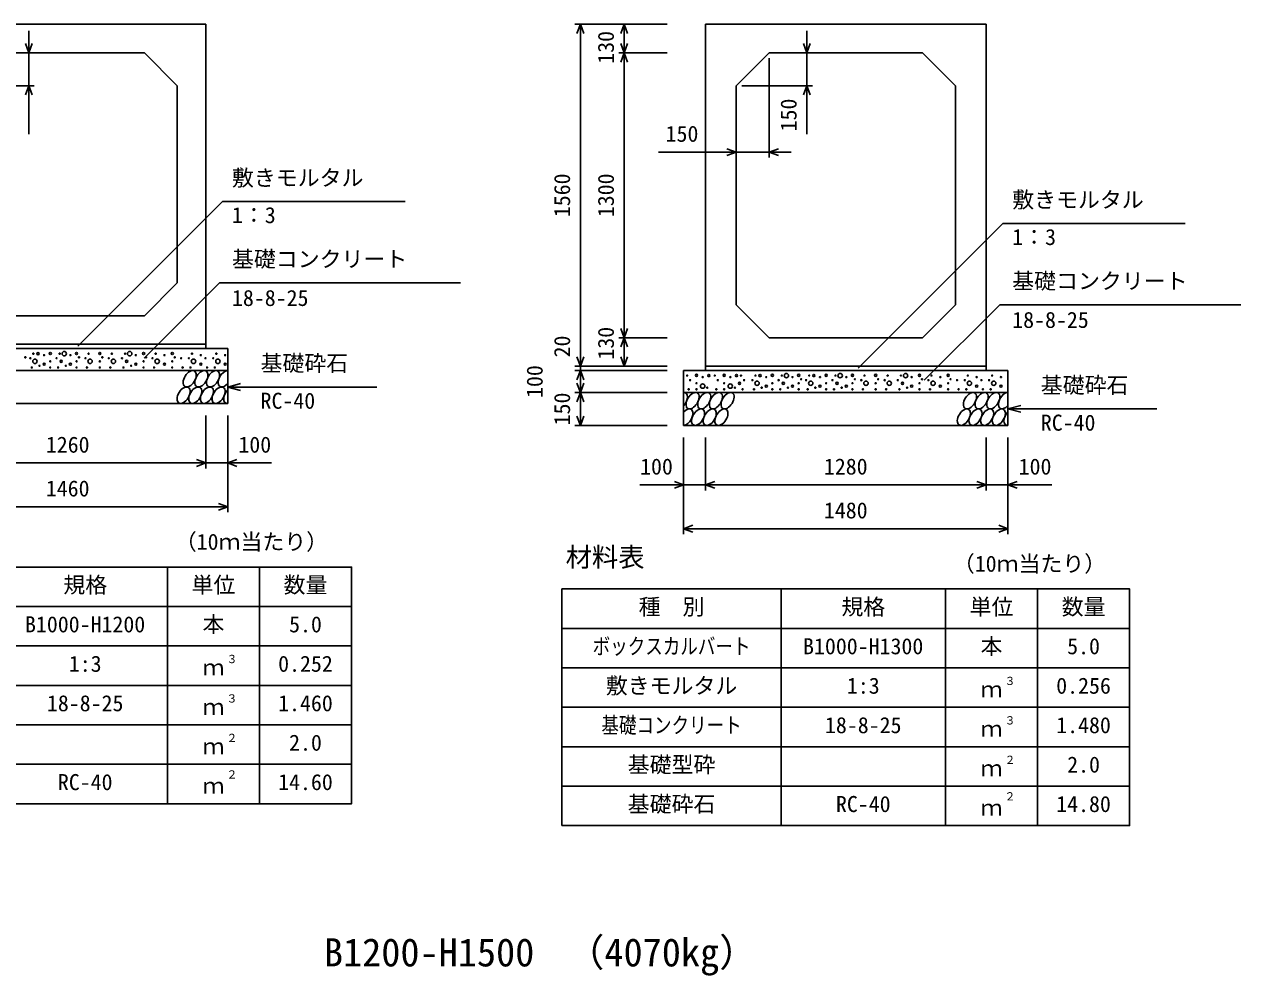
# Model space of a CAD drawing. Units: millimetres, scale not verified. Extents: x -50400 to 50400, y -17820 to 17820.
# Drawn here: x 35662 to 41212, y 4731 to 9072 of the extents above; entities that cross this region are included whole.
import ezdxf
from ezdxf.enums import TextEntityAlignment as Align

# ---------------------------------------------------------------- set-up
doc = ezdxf.new("R2010")
doc.units = ezdxf.units.MM
doc.header["$LTSCALE"] = 60
for name, color, linetype, lineweight in [('0-0_DIM', 7, 'Continuous', 25), ('0-2_HATCH', 6, 'Continuous', 25), ('0-3_HYO', 3, 'Continuous', 25), ('0-4_HYO2', 4, 'Continuous', 25), ('0-5_OUTLINE', 3, 'Continuous', 25), ('0-7_TXT', 7, 'Continuous', 25)]:
    doc.layers.add(name, color=color, linetype=linetype, lineweight=lineweight)
doc.styles.add('ＭＳ ゴシック', font='')
doc.styles.get('ＭＳ ゴシック').set_extended_font_data('MS Gothic')

msp = doc.modelspace()

# ---------------------------------------------------------------- linework, layer by layer
at = {"layer": '0-0_DIM'}
for p, q in [((38173.88, 9071.89), (38594.98, 9071.89)), ((38198.88, 7511.89), (38198.88, 9071.89)), ((38398.88, 9071.89), (38398.88, 8941.89)), ((35682.46, 9041.89), (35682.46, 8941.89)), ((39232.46, 9041.89), (39232.46, 8941.89)), ((35682.46, 8791.89), (35682.46, 8941.89)), ((38373.88, 8941.89), (38594.98, 8941.89)), ((38398.88, 8941.89), (38398.88, 7641.89)), ((39232.46, 8791.89), (39232.46, 8941.89)), ((39059.98, 8916.89), (39059.98, 8463.87)), ((35384.98, 8791.89), (35707.46, 8791.89)), ((35682.46, 8791.89), (35682.46, 8571.01)), ((38934.98, 8791.89), (39257.46, 8791.89)), ((39232.46, 8791.89), (39232.46, 8571.01)), ((38555.88, 8488.87), (38909.98, 8488.87)), ((39059.98, 8488.87), (38909.98, 8488.87)), ((39059.98, 8488.87), (39159.98, 8488.87)), ((35906.2, 7602.55), (36566.48, 8262.83)), ((37398.89, 8262.83), (36566.48, 8262.83)), ((39466.2, 7502.55), (40126.48, 8162.83)), ((40958.89, 8162.83), (40126.48, 8162.83)), ((36208.01, 7548.16), (36552.07, 7892.22)), ((37651.62, 7892.22), (36552.07, 7892.22)), ((39768.01, 7448.16), (40112.07, 7792.22)), ((41211.62, 7792.22), (40112.07, 7792.22)), ((38373.88, 7641.89), (38594.98, 7641.89)), ((38398.88, 7511.89), (38398.88, 7641.89)), ((38173.88, 7511.89), (38594.98, 7511.89)), ((38198.88, 7511.89), (38198.88, 7491.89)), ((38173.88, 7491.89), (38594.98, 7491.89)), ((38198.88, 7491.89), (38198.88, 7391.89)), ((36589.98, 7416.89), (36647.94, 7432.42)), ((37269.79, 7416.89), (36589.98, 7416.89)), ((36589.98, 7416.89), (36647.94, 7401.36)), ((38173.88, 7391.89), (38594.98, 7391.89)), ((38198.88, 7391.89), (38198.88, 7241.89)), ((40149.98, 7316.89), (40207.94, 7332.42)), ((36489.98, 7045.28), (36489.98, 7286.89)), ((36489.98, 7045.28), (36489.98, 7286.89)), ((36589.98, 6845.28), (36589.98, 7286.89)), ((40829.79, 7316.89), (40149.98, 7316.89)), ((40149.98, 7316.89), (40207.94, 7301.36)), ((38173.88, 7241.89), (38594.98, 7241.89)), ((38669.98, 6745.28), (38669.98, 7186.89)), ((38769.98, 6945.28), (38769.98, 7186.89)), ((40049.98, 6945.28), (40049.98, 7186.89)), ((40049.98, 6945.28), (40049.98, 7186.89)), ((40149.98, 6745.28), (40149.98, 7186.89)), ((36489.98, 7070.28), (35229.98, 7070.28)), ((36589.98, 7070.28), (36489.98, 7070.28)), ((36789.53, 7070.28), (36589.98, 7070.28)), ((38470.44, 6970.28), (38669.98, 6970.28)), ((38769.98, 6970.28), (38669.98, 6970.28)), ((40049.98, 6970.28), (38769.98, 6970.28)), ((40149.98, 6970.28), (40049.98, 6970.28)), ((40349.53, 6970.28), (40149.98, 6970.28)), ((36589.98, 6870.28), (35129.98, 6870.28)), ((40149.98, 6770.28), (38669.98, 6770.28))]:
    msp.add_line(p, q, dxfattribs=at)
for points in [[(38214.27, 9029.6), (38198.88, 9071.89), (38183.49, 9029.6)], [(38414.27, 9029.6), (38398.88, 9071.89), (38383.49, 9029.6)], [(35697.85, 8984.17), (35682.46, 8941.89), (35667.07, 8984.17)], [(38414.27, 8984.17), (38398.88, 8941.89), (38383.49, 8984.17)], [(38414.27, 8899.6), (38398.88, 8941.89), (38383.49, 8899.6)], [(39247.85, 8984.17), (39232.46, 8941.89), (39217.07, 8984.17)], [(35697.85, 8749.6), (35682.46, 8791.89), (35667.07, 8749.6)], [(39247.85, 8749.6), (39232.46, 8791.89), (39217.07, 8749.6)], [(38867.7, 8504.26), (38909.98, 8488.87), (38867.7, 8473.48)], [(39102.27, 8504.26), (39059.98, 8488.87), (39102.27, 8473.48)], [(38414.27, 7684.17), (38398.88, 7641.89), (38383.49, 7684.17)], [(38414.27, 7599.6), (38398.88, 7641.89), (38383.49, 7599.6)], [(38214.27, 7554.17), (38198.88, 7511.89), (38183.49, 7554.17)], [(38414.27, 7554.17), (38398.88, 7511.89), (38383.49, 7554.17)], [(38214.27, 7449.6), (38198.88, 7491.89), (38183.49, 7449.6)], [(38214.27, 7434.17), (38198.88, 7391.89), (38183.49, 7434.17)], [(38214.27, 7349.6), (38198.88, 7391.89), (38183.49, 7349.6)], [(38214.27, 7284.17), (38198.88, 7241.89), (38183.49, 7284.17)], [(36447.7, 7085.67), (36489.98, 7070.28), (36447.7, 7054.88)], [(36632.27, 7085.67), (36589.98, 7070.28), (36632.27, 7054.88)], [(38627.7, 6985.67), (38669.98, 6970.28), (38627.7, 6954.88)], [(38812.27, 6985.67), (38769.98, 6970.28), (38812.27, 6954.88)], [(40007.7, 6985.67), (40049.98, 6970.28), (40007.7, 6954.88)], [(40192.27, 6985.67), (40149.98, 6970.28), (40192.27, 6954.88)], [(36547.7, 6885.67), (36589.98, 6870.28), (36547.7, 6854.88)], [(38712.27, 6785.67), (38669.98, 6770.28), (38712.27, 6754.88)], [(40107.7, 6785.67), (40149.98, 6770.28), (40107.7, 6754.88)]]:
    msp.add_lwpolyline(points, dxfattribs=at)
at = {"layer": '0-2_HATCH'}
for centre, radius in [((35666.35, 7552.37), 2.5), ((35689.11, 7548.05), 2.5), ((35703.13, 7569.07), 2.5), ((35724.16, 7569.07), 5), ((35752.2, 7562.06), 2.5), ((35780.24, 7569.94), 5), ((35809.11, 7548.05), 2.5), ((35823.13, 7569.07), 2.5), ((35844.16, 7569.07), 10), ((35872.2, 7562.06), 2.5), ((35900.24, 7569.94), 5), ((35911.58, 7552.37), 2.5), ((35941.04, 7548.05), 2.5), ((35955.06, 7569.07), 2.5), ((36006.34, 7569.94), 5), ((36017.68, 7552.37), 2.5), ((36047.14, 7548.05), 2.5), ((36061.16, 7569.07), 2.5), ((36107.54, 7548.05), 2.5), ((36121.56, 7569.07), 2.5), ((36142.59, 7569.07), 10), ((36170.63, 7562.06), 2.5), ((36206.17, 7569.94), 5), ((36217.51, 7552.37), 2.5), ((36246.97, 7548.05), 2.5), ((36260.98, 7569.07), 2.5), ((36301.27, 7562.06), 2.5), ((36336.8, 7569.94), 5), ((36348.14, 7552.37), 2.5), ((36377.6, 7548.05), 2.5), ((36412.86, 7548.05), 2.5), ((36426.88, 7569.07), 2.5), ((36467.16, 7562.06), 2.5), ((36488.67, 7548.05), 2.5), ((36523.92, 7548.05), 2.5), ((36537.94, 7569.07), 2.5), ((36578.22, 7562.06), 2.5), ((35696.12, 7506.04), 2.5), ((35710.14, 7534.05), 10), ((35731.17, 7513.91), 2.5), ((35752.2, 7520.92), 5), ((35780.24, 7534.05), 2.5), ((35780.24, 7506.04), 2.5), ((35816.12, 7506.04), 2.5), ((35830.14, 7534.05), 5), ((35851.17, 7513.91), 2.5), ((35872.2, 7520.92), 5), ((35900.24, 7534.05), 2.5), ((35900.24, 7506.04), 2.5), ((35948.05, 7506.04), 2.5), ((35962.07, 7534.05), 10), ((36006.34, 7534.05), 2.5), ((36006.34, 7506.04), 2.5), ((36054.15, 7506.04), 2.5), ((36068.17, 7534.05), 10), ((36114.55, 7506.04), 2.5), ((36128.57, 7534.05), 5), ((36149.6, 7513.91), 2.5), ((36170.63, 7520.92), 5), ((36206.17, 7534.05), 2.5), ((36206.17, 7506.04), 2.5), ((36253.98, 7506.04), 2.5), ((36268, 7534.05), 10), ((36301.27, 7520.92), 5), ((36336.8, 7534.05), 2.5), ((36336.8, 7506.04), 2.5), ((36384.61, 7506.04), 2.5), ((36419.87, 7506.04), 2.5), ((36433.89, 7534.05), 10), ((36467.16, 7520.92), 5), ((36495.68, 7506.04), 2.5), ((36530.93, 7506.04), 2.5), ((36544.95, 7534.05), 10), ((36578.22, 7520.92), 5), ((38685.95, 7469.07), 2.5), ((38699.97, 7448.05), 2.5), ((38728.84, 7469.94), 5), ((38756.88, 7462.06), 2.5), ((38784.92, 7469.07), 5), ((38812.05, 7469.07), 2.5), ((38826.07, 7448.05), 2.5), ((38854.95, 7469.94), 5), ((38882.99, 7462.06), 2.5), ((38911.02, 7469.07), 5), ((38925.04, 7434.05), 5), ((38932.05, 7469.07), 2.5), ((38946.07, 7448.05), 2.5), ((38983.89, 7448.05), 2.5), ((39004.92, 7434.05), 10), ((38997.91, 7469.07), 2.5), ((39018.94, 7469.07), 5), ((39046.98, 7462.06), 2.5), ((39075.01, 7469.94), 5), ((39103.89, 7448.05), 2.5), ((39117.91, 7469.07), 2.5), ((39124.92, 7434.05), 5), ((39138.94, 7469.07), 10), ((39166.98, 7462.06), 2.5), ((39195.01, 7469.94), 5), ((39206.35, 7452.37), 2.5), ((39229.11, 7448.05), 2.5), ((39250.14, 7434.05), 10), ((39243.13, 7469.07), 2.5), ((39264.16, 7469.07), 5), ((39292.2, 7462.06), 2.5), ((39320.24, 7469.94), 5), ((39349.11, 7448.05), 2.5), ((39363.13, 7469.07), 2.5), ((39370.14, 7434.05), 5), ((39384.16, 7469.07), 10), ((39412.2, 7462.06), 2.5), ((39440.24, 7469.94), 5), ((39451.58, 7452.37), 2.5), ((39481.04, 7448.05), 2.5), ((39502.07, 7434.05), 10), ((39495.06, 7469.07), 2.5), ((39546.34, 7469.94), 5), ((39557.68, 7452.37), 2.5), ((39587.14, 7448.05), 2.5), ((39608.17, 7434.05), 10), ((39601.16, 7469.07), 2.5), ((39647.54, 7448.05), 2.5), ((39661.56, 7469.07), 2.5), ((39668.57, 7434.05), 5), ((39682.59, 7469.07), 10), ((39710.63, 7462.06), 2.5), ((39746.17, 7469.94), 5), ((39757.51, 7452.37), 2.5), ((39786.97, 7448.05), 2.5), ((39808, 7434.05), 10), ((39800.98, 7469.07), 2.5), ((39841.27, 7462.06), 2.5), ((39876.8, 7469.94), 5), ((39888.14, 7452.37), 2.5), ((39917.6, 7448.05), 2.5), ((39952.86, 7448.05), 2.5), ((39973.89, 7434.05), 10), ((39966.88, 7469.07), 2.5), ((40007.16, 7462.06), 2.5), ((40028.67, 7448.05), 2.5), ((40063.92, 7448.05), 2.5), ((40084.95, 7434.05), 10), ((40077.94, 7469.07), 2.5), ((40118.22, 7462.06), 2.5), ((38692.96, 7406.04), 2.5), ((38728.84, 7434.05), 2.5), ((38728.84, 7406.04), 2.5), ((38756.88, 7420.92), 10), ((38777.91, 7413.91), 2.5), ((38819.06, 7406.04), 2.5), ((38854.95, 7434.05), 2.5), ((38854.95, 7406.04), 2.5), ((38882.99, 7420.92), 10), ((38904.01, 7413.91), 2.5), ((38939.06, 7406.04), 2.5), ((38990.9, 7406.04), 2.5), ((39025.95, 7413.91), 2.5), ((39046.98, 7420.92), 5), ((39075.01, 7434.05), 2.5), ((39075.01, 7406.04), 2.5), ((39110.9, 7406.04), 2.5), ((39145.95, 7413.91), 2.5), ((39166.98, 7420.92), 5), ((39195.01, 7434.05), 2.5), ((39195.01, 7406.04), 2.5), ((39236.12, 7406.04), 2.5), ((39271.17, 7413.91), 2.5), ((39292.2, 7420.92), 5), ((39320.24, 7434.05), 2.5), ((39320.24, 7406.04), 2.5), ((39356.12, 7406.04), 2.5), ((39391.17, 7413.91), 2.5), ((39412.2, 7420.92), 5), ((39440.24, 7434.05), 2.5), ((39440.24, 7406.04), 2.5), ((39488.05, 7406.04), 2.5), ((39546.34, 7434.05), 2.5), ((39546.34, 7406.04), 2.5), ((39594.15, 7406.04), 2.5), ((39654.55, 7406.04), 2.5), ((39689.6, 7413.91), 2.5), ((39710.63, 7420.92), 5), ((39746.17, 7434.05), 2.5), ((39746.17, 7406.04), 2.5), ((39793.98, 7406.04), 2.5), ((39841.27, 7420.92), 5), ((39876.8, 7434.05), 2.5), ((39876.8, 7406.04), 2.5), ((39924.61, 7406.04), 2.5), ((39959.87, 7406.04), 2.5), ((40007.16, 7420.92), 5), ((40035.68, 7406.04), 2.5), ((40070.93, 7406.04), 2.5), ((40118.22, 7420.92), 5)]:
    msp.add_circle(centre, radius, dxfattribs=at)
for centre in [(36416.5, 7454.37), (36469.71, 7454.37), (36522.91, 7454.37), (36388.61, 7379.38), (36441.82, 7379.38), (36495.03, 7379.38), (36548.23, 7379.38), (38710.83, 7354.37), (38764.03, 7354.37), (38817.24, 7354.37), (38870.45, 7354.37), (39976.5, 7354.37), (40029.71, 7354.37), (40082.91, 7354.37), (38736.15, 7279.38), (38789.35, 7279.38), (38842.56, 7279.38), (39948.61, 7279.38), (40001.82, 7279.38), (40055.03, 7279.38), (40108.23, 7279.38)]:
    msp.add_ellipse(centre, major_axis=(21.81, 35.31), ratio=0.5792, dxfattribs=at)
for centre, start_param, end_param in [((36576.12, 7454.37), 0.3357715, 4.4411806), ((36601.44, 7379.38), 1.2110787, 3.5658734), ((38657.62, 7354.37), 4.385593, 6.6745444), ((40136.12, 7354.37), 0.3357715, 4.4411806), ((38682.94, 7279.38), 3.5111464, 7.548991), ((40161.44, 7279.38), 1.2110787, 3.5658734)]:
    msp.add_ellipse(centre, major_axis=(21.81, 35.31), ratio=0.5792, start_param=start_param, end_param=end_param, dxfattribs=at)
at = {"layer": '0-3_HYO'}
for p, q in [((36314.98, 6595.28), (36314.98, 5515.28)), ((36734.98, 6595.28), (36734.98, 5515.28)), ((39114.98, 6495.28), (39114.98, 5415.28)), ((39864.98, 6495.28), (39864.98, 5415.28)), ((40284.98, 6495.28), (40284.98, 5415.28)), ((34564.98, 6415.28), (37154.98, 6415.28)), ((38114.98, 6315.28), (40704.98, 6315.28))]:
    msp.add_line(p, q, dxfattribs=at)
for points in [[(34564.98, 5515.28), (37154.98, 5515.28), (37154.98, 6595.28), (34564.98, 6595.28)], [(38114.98, 5415.28), (40704.98, 5415.28), (40704.98, 6495.28), (38114.98, 6495.28)]]:
    msp.add_lwpolyline(points, close=True, dxfattribs=at)
at = {"layer": '0-4_HYO2'}
for p, q in [((34564.98, 6235.28), (37154.98, 6235.28)), ((38114.98, 6135.28), (40704.98, 6135.28)), ((34564.98, 6055.28), (37154.98, 6055.28)), ((38114.98, 5955.28), (40704.98, 5955.28)), ((34564.98, 5875.28), (37154.98, 5875.28)), ((38114.98, 5775.28), (40704.98, 5775.28)), ((34564.98, 5695.28), (37154.98, 5695.28)), ((38114.98, 5595.28), (40704.98, 5595.28))]:
    msp.add_line(p, q, dxfattribs=at)
at = {"layer": '0-5_OUTLINE'}
for p, q in [((36489.98, 7591.89), (36489.98, 9071.89)), ((38769.98, 9071.89), (38769.98, 7491.89)), ((40049.98, 9071.89), (38769.98, 9071.89)), ((40049.98, 9071.89), (40049.98, 7491.89)), ((36209.98, 8941.89), (35509.98, 8941.89)), ((36359.98, 8791.89), (36209.98, 8941.89)), ((39059.98, 8941.89), (38909.98, 8791.89)), ((39059.98, 8941.89), (39759.98, 8941.89)), ((39909.98, 8791.89), (39759.98, 8941.89)), ((36359.98, 8791.89), (36359.98, 7891.89)), ((38909.98, 7791.89), (38909.98, 8791.89)), ((39909.98, 7791.89), (39909.98, 8791.89)), ((36209.98, 7741.89), (36359.98, 7891.89)), ((38909.98, 7791.89), (39059.98, 7641.89)), ((36209.98, 7741.89), (35509.98, 7741.89)), ((35229.98, 7611.89), (36489.98, 7611.89)), ((39059.98, 7641.89), (39759.98, 7641.89)), ((35129.98, 7591.89), (36589.98, 7591.89)), ((36589.98, 7591.89), (36589.98, 7341.89)), ((40049.98, 7511.89), (38769.98, 7511.89)), ((35129.98, 7491.89), (36589.98, 7491.89)), ((38669.98, 7491.89), (38669.98, 7241.89)), ((38669.98, 7491.89), (40149.98, 7491.89)), ((40149.98, 7491.89), (40149.98, 7241.89)), ((38669.98, 7391.89), (40149.98, 7391.89)), ((35129.98, 7341.89), (36589.98, 7341.89)), ((38669.98, 7241.89), (40149.98, 7241.89))]:
    msp.add_line(p, q, dxfattribs=at)
for points in [[(35229.98, 7591.89), (35229.98, 9071.89), (36489.98, 9071.89)], [(39909.98, 7791.89), (39903.04, 7784.94), (39759.98, 7641.89)]]:
    msp.add_lwpolyline(points, dxfattribs=at)

# ---------------------------------------------------------------- texts
at = {"layer": '0-0_DIM', "style": 'ＭＳ ゴシック'}
for s, p in [('130', (38373.88, 8891.89)), ('150', (39207.46, 8583.39)), ('1560', (38173.88, 8191.89)), ('1300', (38373.88, 8191.89)), ('130', (38373.88, 7541.89)), ('20', (38173.88, 7551.96)), ('100', (38048.88, 7366.89)), ('150', (38173.88, 7241.89))]:
    msp.add_text(s, height=73.31, rotation=90, dxfattribs=at).set_placement(p, align=Align.BOTTOM_LEFT)
for s, p in [('150', (38587.84, 8513.87)), ('敷きモルタル', (36609.33, 8312.83)), ('敷きモルタル', (40169.33, 8212.83)), ('1：3', (36609.33, 8142.72)), ('1：3', (40169.33, 8042.72)), ('基礎コンクリート', (36609.33, 7942.22)), ('基礎コンクリート', (40169.33, 7842.22)), ('18-8-25', (36609.33, 7764.59)), ('18-8-25', (40169.33, 7664.59)), ('基礎砕石', (36739.72, 7466.89)), ('基礎砕石', (40299.72, 7366.89)), ('RC-40', (36739.72, 7295.51)), ('RC-40', (40299.72, 7195.51)), ('1260', (35759.98, 7095.28)), ('100', (36638.62, 7095.28)), ('100', (38471.34, 6995.28)), ('1280', (39309.98, 6995.28)), ('100', (40198.62, 6995.28)), ('1460', (35759.98, 6895.28)), ('1480', (39309.98, 6795.28))]:
    msp.add_text(s, height=73.31, dxfattribs=at).set_placement(p, align=Align.BOTTOM_LEFT)
at = {"layer": '0-7_TXT', "style": 'ＭＳ ゴシック'}
for s, height, p in [('（10ｍ当たり）', 73.31, (36348.31, 6651.94)), ('材料表', 87.98, (38131.65, 6570.28)), ('（10ｍ当たり）', 73.31, (39898.31, 6551.94)), ('規格', 73.31, (35839.98, 6455.28)), ('単位', 73.31, (36424.98, 6455.28)), ('数量', 73.31, (36844.98, 6455.28)), ('種\u3000別', 73.31, (38464.98, 6355.28)), ('規格', 73.31, (39389.98, 6355.28)), ('単位', 73.31, (39974.98, 6355.28)), ('数量', 73.31, (40394.98, 6355.28)), ('B1000-H1200', 73.31, (35664.98, 6275.28)), ('本', 73.31, (36474.98, 6275.28)), ('5.0', 73.31, (36869.98, 6275.28)), ('本', 73.31, (40024.98, 6175.28)), ('B1000-H1300', 73.31, (39214.98, 6175.28)), ('5.0', 73.31, (40419.98, 6175.28)), ('1:3', 73.31, (35864.98, 6095.28)), ('３', 36.66, (36584.22, 6145.89)), ('0.252', 73.31, (36819.98, 6095.28)), ('ｍ', 73.31, (36474.98, 6078.61)), ('敷きモルタル', 73.31, (38314.98, 5995.28)), ('1:3', 73.31, (39414.98, 5995.28)), ('ｍ', 73.31, (40024.98, 5978.61)), ('３', 36.66, (40134.22, 6045.89)), ('0.256', 73.31, (40369.98, 5995.28)), ('18-8-25', 73.31, (35764.98, 5915.28)), ('３', 36.66, (36584.22, 5965.89)), ('1.460', 73.31, (36819.98, 5915.28)), ('ｍ', 73.31, (36474.98, 5898.61)), ('18-8-25', 73.31, (39314.98, 5815.28)), ('３', 36.66, (40134.22, 5865.89)), ('1.480', 73.31, (40369.98, 5815.28)), ('２', 36.66, (36584.22, 5785.89)), ('2.0', 73.31, (36869.98, 5735.28)), ('ｍ', 73.31, (40024.98, 5798.61)), ('ｍ', 73.31, (36474.98, 5718.61)), ('基礎型砕', 73.31, (38414.98, 5635.28)), ('２', 36.66, (40134.22, 5685.89)), ('2.0', 73.31, (40419.98, 5635.28)), ('２', 36.66, (36584.22, 5619.22)), ('ｍ', 73.31, (40024.98, 5618.61)), ('RC-40', 73.31, (35814.98, 5555.28)), ('ｍ', 73.31, (36474.98, 5538.61)), ('14.60', 73.31, (36819.98, 5555.28)), ('基礎砕石', 73.31, (38414.98, 5455.28)), ('RC-40', 73.31, (39364.98, 5455.28)), ('２', 36.66, (40134.22, 5519.22)), ('ｍ', 73.31, (40024.98, 5438.61)), ('14.80', 73.31, (40369.98, 5455.28)), ('B1200-H1500', 128.3, (37028.73, 4734.39)), ('（4070kg）', 128.3, (38133.57, 4734.39))]:
    msp.add_text(s, height=height, dxfattribs=at).set_placement(p, align=Align.BOTTOM_LEFT)
at = {"layer": '0-7_TXT', "style": 'ＭＳ ゴシック', "width": 0.8}
for s, p in [('ボックスカルバート', (38254.98, 6175.28)), ('基礎コンクリート', (38294.98, 5815.28))]:
    msp.add_text(s, height=73.31, dxfattribs=at).set_placement(p, align=Align.BOTTOM_LEFT)

doc.saveas('drawing.dxf')
